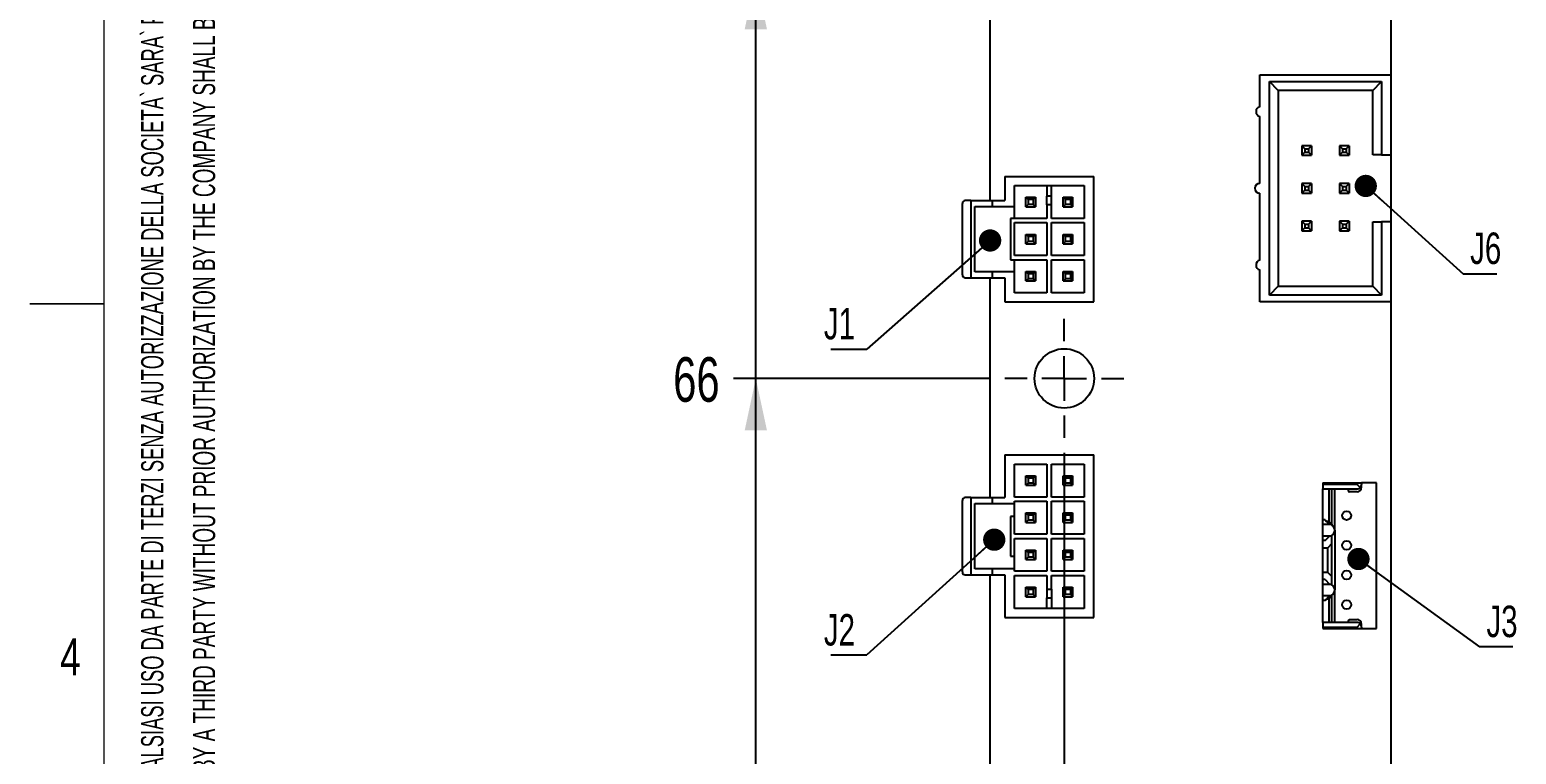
# Paper-space layout 'Sheet1' of a CAD drawing. Header units: millimetres. Extents: x 4 to 204, y -11 to 292.
# Drawn here: x 4.4 to 104.4, y 118.2 to 166.9 of the extents above; entities that cross this region are included whole.
import ezdxf

# ---------------------------------------------------------------- set-up
doc = ezdxf.new("R2010")
doc.units = ezdxf.units.MM
for name, color, linetype in [('NOTE', 7, 'Continuous'), ('QUOTE_-_ORDINATA', 7, 'Continuous'), ('TACCHE_DI_CENTRATURA', 7, 'Continuous')]:
    doc.layers.add(name, color=color, linetype=linetype)
doc.styles.add('SLDTEXTSTYLE0', font='TXT', dxfattribs={"width": 0.615211})
doc.styles.add('SLDTEXTSTYLE1', font='TXT', dxfattribs={"width": 0.638186})
doc.styles.add('SLDTEXTSTYLE2', font='TXT', dxfattribs={"width": 0.75})
doc.styles.add('SLDTEXTSTYLE4', font='TXT', dxfattribs={"width": 0.7})
doc.dimstyles.new('SLDDIMSTYLE1', dxfattribs={"dimtxt": 3, "dimasz": 3.5, "dimexe": 0, "dimexo": 0.0625, "dimgap": 0.75, "dimtad": 0, "dimtih": 1, "dimtoh": 1, "dimdec": 1, "dimrnd": 1e-09, "dimzin": 12, "dimdsep": 46, "dimtxsty": 'SLDTEXTSTYLE4', "dimsah": 1, "dimcen": 0.09, "dimadec": 0, "dimazin": 3, "dimtfac": 1, "dimtdec": 3, "dimtofl": 0, "dimtmove": 0, "dimatfit": 3, "dimfxl": 1, "dimfrac": 2, "dimtolj": 1, "dimtzin": 12, "dimarcsym": 0})
doc.dimstyles.new('SLDDIMSTYLE3', dxfattribs={"dimtxt": 0.18, "dimasz": 1.5, "dimexe": 0, "dimexo": 0.0625, "dimgap": 0, "dimtad": 0, "dimtih": 1, "dimtoh": 1, "dimdec": 0, "dimrnd": 1e-09, "dimzin": 0, "dimdsep": 46, "dimtxsty": 'Standard', "dimblk1": 'DOT', "dimblk2": 'DOT', "dimsah": 1, "dimcen": 0.09, "dimadec": 0, "dimazin": 0, "dimtfac": 1.5, "dimtdec": 0, "dimtofl": 0, "dimtmove": 0, "dimatfit": 3, "dimldrblk": 'DOT', "dimfxl": 1, "dimfrac": 2, "dimtolj": 1, "dimtzin": 0, "dimarcsym": 0})

# ---------------------------------------------------------------- blocks, each defined once
blk = doc.blocks.new('SW_NOTE_0')
at = {"color": 0, "linetype": 'Continuous', "lineweight": 18, "insert": (-1.93, 0), "char_height": 1.5, "attachment_point": 1, "rotation": 90, "style": 'SLDTEXTSTYLE0'}
blk.add_mtext('QUESTO DOCUMENTO CONTIENE INFORMAZIONI DI PROPRIETA` DELLA METALTRONICA SpA: QUALSIASI USO DA PARTE DI TERZI SENZA AUTORIZZAZIONE DELLA SOCIETA` SARA` PERSEGUITO A TERMINI DI LEGGE.', dxfattribs=at)
blk = doc.blocks.new('SW_NOTE_0_1')
at = {"color": 0, "linetype": 'Continuous', "lineweight": 18, "insert": (-1.93, 0), "char_height": 1.5, "attachment_point": 1, "rotation": 90, "style": 'SLDTEXTSTYLE1'}
blk.add_mtext('THIS DOCUMENT CONTAINS PROPRIETARY INFORMATION OF METALTRONICA SpA: ANY USE BY A THIRD PARTY WITHOUT PRIOR AUTHORIZATION BY THE COMPANY SHALL BE PURSUED ACCORDING TO LAW.', dxfattribs=at)
blk = doc.blocks.new('SW_NOTE_0_13')
at = {"color": 0, "linetype": 'Continuous', "lineweight": 18, "insert": (0, 3.22), "char_height": 2.5, "attachment_point": 1, "style": 'SLDTEXTSTYLE2'}
blk.add_mtext('4', dxfattribs=at)
blk = doc.blocks.new('SE')
at = {"color": 250, "linetype": 'Continuous', "lineweight": 18, "true_color": 0x191924}
for p, q in [((9.41, 286.96), (9.41, 9.96)), ((4.41, 148.46), (9.41, 148.46)), ((9.41, 148.46), (4.41, 148.46)), ((4.41, 148.46), (9.41, 148.46)), ((9.41, 148.46), (4.41, 148.46)), ((4.41, 148.46), (9.41, 148.46)), ((9.41, 148.46), (4.41, 148.46))]:
    blk.add_line(p, q, dxfattribs=at)
at = {"color": 7, "linetype": 'Continuous', "lineweight": 18}
for name, p in [('SW_NOTE_0', (13.84, 58.5)), ('SW_NOTE_0_1', (17.32, 58.5)), ('SW_NOTE_0_13', (6.45, 122.74))]:
    blk.add_blockref(name, p, dxfattribs=at)
blk = doc.blocks.new('_D_1')
at = {"layer": 'QUOTE_-_ORDINATA', "color": 7}
for p, q in [((74.02, 138.45), (74.02, 60.74)), ((86.02, 62.24), (74.02, 62.24))]:
    blk.add_line(p, q, dxfattribs=at)
blk.add_solid([(74.02, 62.24), (77.52, 61.49), (77.52, 62.99)], dxfattribs=at)
at = {"layer": 'QUOTE_-_ORDINATA', "color": 7, "insert": (72.6, 56.68), "char_height": 3, "attachment_point": 1, "rotation": 90, "style": 'SLDTEXTSTYLE4'}
blk.add_mtext('12', dxfattribs=at)
blk = doc.blocks.new('_D_6')
at = {"layer": 'QUOTE_-_ORDINATA', "color": 7}
for p, q in [((69.02, 143.45), (51.77, 143.45)), ((53.27, 77.45), (53.27, 143.45))]:
    blk.add_line(p, q, dxfattribs=at)
blk.add_solid([(53.27, 143.45), (52.52, 139.95), (54.02, 139.95)], dxfattribs=at)
at = {"layer": 'QUOTE_-_ORDINATA', "color": 7, "insert": (47.71, 144.88), "char_height": 3, "attachment_point": 1, "style": 'SLDTEXTSTYLE4'}
blk.add_mtext('66', dxfattribs=at)
blk = doc.blocks.new('_D_7')
at = {"layer": 'QUOTE_-_ORDINATA', "color": 7}
for p, q in [((68.02, 170.45), (51.77, 170.45)), ((53.27, 143.45), (53.27, 170.45))]:
    blk.add_line(p, q, dxfattribs=at)
blk.add_solid([(53.27, 170.45), (52.52, 166.95), (54.02, 166.95)], dxfattribs=at)
at = {"layer": 'QUOTE_-_ORDINATA', "color": 7, "insert": (47.71, 171.88), "char_height": 3, "attachment_point": 1, "style": 'SLDTEXTSTYLE4'}
blk.add_mtext('93', dxfattribs=at)
blk = doc.blocks.new('_D_8')
at = {"layer": 'QUOTE_-_ORDINATA', "color": 7}
for p, q in [((69.02, 267.45), (51.77, 267.45)), ((53.27, 170.45), (53.27, 267.45))]:
    blk.add_line(p, q, dxfattribs=at)
blk.add_solid([(53.27, 267.45), (52.52, 263.95), (54.02, 263.95)], dxfattribs=at)
at = {"layer": 'QUOTE_-_ORDINATA', "color": 7, "insert": (45.68, 268.88), "char_height": 3, "attachment_point": 1, "style": 'SLDTEXTSTYLE4'}
blk.add_mtext('190', dxfattribs=at)
blk = doc.blocks.new('_D_9')
at = {"layer": 'QUOTE_-_ORDINATA', "color": 7}
for p, q in [((68.02, 272.45), (51.77, 272.45)), ((53.27, 267.45), (53.27, 272.45))]:
    blk.add_line(p, q, dxfattribs=at)
blk.add_solid([(53.27, 272.45), (52.52, 268.95), (54.02, 268.95)], dxfattribs=at)
at = {"layer": 'QUOTE_-_ORDINATA', "color": 7, "insert": (45.68, 273.88), "char_height": 3, "attachment_point": 1, "style": 'SLDTEXTSTYLE4'}
blk.add_mtext('195', dxfattribs=at)
blk = doc.blocks.new('SW_NOTE_0_52')
at = {"layer": 'NOTE', "color": 0}
blk.add_line((2.24, 0), (0, 0), dxfattribs=at)
at = {"layer": 'NOTE', "color": 0, "insert": (0.46, 2.77), "char_height": 2.117, "attachment_point": 1, "style": 'SLDTEXTSTYLE4'}
blk.add_mtext('J3', dxfattribs=at)
blk = doc.blocks.new('_Dot')
at = {"color": 0, "linetype": 'ByBlock', "lineweight": -2}
blk.add_line((-0.5, 0), (-1, 0), dxfattribs=at)
at = {"color": 0, "linetype": 'ByBlock', "const_width": 0.5}
blk.add_lwpolyline([(-0.25, 0, 1), (0.25, 0, 1)], format="xyb", close=True, dxfattribs=at)
blk = doc.blocks.new('SW_NOTE_0_53')
at = {"layer": 'NOTE', "color": 0}
blk.add_line((-2.42, 0), (0, 0), dxfattribs=at)
at = {"layer": 'NOTE', "color": 0, "insert": (-2.89, 2.74), "char_height": 2.117, "attachment_point": 1, "style": 'SLDTEXTSTYLE4'}
blk.add_mtext('J2', dxfattribs=at)
blk = doc.blocks.new('SW_NOTE_0_54')
at = {"layer": 'NOTE', "color": 0}
blk.add_line((-2.42, 0), (0, 0), dxfattribs=at)
at = {"layer": 'NOTE', "color": 0, "insert": (-2.89, 2.77), "char_height": 2.117, "attachment_point": 1, "style": 'SLDTEXTSTYLE4'}
blk.add_mtext('J1', dxfattribs=at)
blk = doc.blocks.new('SW_NOTE_0_57')
at = {"layer": 'NOTE', "color": 0}
blk.add_line((2.24, 0), (0, 0), dxfattribs=at)
at = {"layer": 'NOTE', "color": 0, "insert": (0.44, 2.81), "char_height": 2.117, "attachment_point": 1, "style": 'SLDTEXTSTYLE4'}
blk.add_mtext('J6', dxfattribs=at)
blk = doc.blocks.new('SW_CENTERMARKSYMBOL_1')
at = {"layer": 'TACCHE_DI_CENTRATURA', "color": 0}
for p, q in [((0, 2.5), (0, 4)), ((0, 0), (0, 1.5)), ((-2.5, 0), (-4, 0)), ((0, 0), (-1.5, 0)), ((0, 0), (0, -1.5)), ((0, 0), (1.5, 0)), ((2.5, 0), (4, 0)), ((0, -2.5), (0, -4))]:
    blk.add_line(p, q, dxfattribs=at)

psp = doc.layouts.new('Sheet1')

# ---------------------------------------------------------------- linework, layer by layer
at = {"color": 7, "linetype": 'Continuous', "lineweight": 25}
for p, q in [((69.0246612, 272.4525291), (69.0246612, 155.4258624)), ((96.0246612, 163.8858624), (96.0246612, 272.4525291)), ((87.1746612, 161.7358624), (87.1746612, 163.8858624)), ((87.1746612, 163.8858624), (96.0246612, 163.8858624)), ((87.8246612, 163.4358624), (95.3746612, 163.4358624)), ((87.8246612, 149.0558624), (87.8246612, 163.4358624)), ((88.4246612, 162.8358624), (87.8246612, 163.4358624)), ((94.7746612, 162.8358624), (95.3746612, 163.4358624)), ((95.3746612, 163.4358624), (95.3746612, 158.4958624)), ((96.0246612, 158.4958624), (96.0246612, 163.8858624)), ((88.4246612, 162.8358624), (88.4246612, 149.6558624)), ((94.7746612, 162.8358624), (88.4246612, 162.8358624)), ((94.7746612, 158.4958624), (94.7746612, 162.8358624)), ((87.1746612, 156.5708624), (87.1746612, 161.0858624)), ((90.0096612, 159.1058624), (90.0096612, 158.4658624)), ((90.0096612, 159.1058624), (90.2096612, 158.9058624)), ((90.6496612, 159.1058624), (90.0096612, 159.1058624)), ((90.6496612, 159.1058624), (90.4496612, 158.9058624)), ((90.6496612, 159.1058624), (90.6496612, 158.4658624)), ((92.5496612, 159.1058624), (92.5496612, 158.4658624)), ((92.5496612, 159.1058624), (92.7496612, 158.9058624)), ((93.1896612, 159.1058624), (92.5496612, 159.1058624)), ((93.1896612, 159.1058624), (92.9896612, 158.9058624)), ((93.1896612, 159.1058624), (93.1896612, 158.4658624)), ((90.0096612, 158.4658624), (90.2096612, 158.6658624)), ((90.0096612, 158.4658624), (90.6496612, 158.4658624)), ((90.2096612, 158.9058624), (90.2096612, 158.6658624)), ((90.2096612, 158.9058624), (90.4496612, 158.9058624)), ((90.2096612, 158.6658624), (90.4496612, 158.6658624)), ((90.4496612, 158.9058624), (90.4496612, 158.6658624)), ((90.4496612, 158.6658624), (90.6496612, 158.4658624)), ((92.5496612, 158.4658624), (92.7496612, 158.6658624)), ((92.5496612, 158.4658624), (93.1896612, 158.4658624)), ((92.7496612, 158.9058624), (92.7496612, 158.6658624)), ((92.7496612, 158.9058624), (92.9896612, 158.9058624)), ((92.7496612, 158.6658624), (92.9896612, 158.6658624)), ((92.9896612, 158.9058624), (92.9896612, 158.6658624)), ((92.9896612, 158.6658624), (93.1896612, 158.4658624)), ((95.3746612, 158.4958624), (94.7746612, 158.4958624)), ((95.3746612, 158.4958624), (96.0246612, 158.4958624)), ((96.0246612, 153.9958624), (96.0246612, 158.4958624)), ((70.0246612, 157.0458624), (76.0046612, 157.0458624)), ((70.0246612, 157.0458624), (70.0246612, 155.4258624)), ((76.0046612, 148.6058624), (76.0046612, 157.0458624)), ((70.6696612, 156.4358624), (75.3596612, 156.4358624)), ((70.6696612, 155.0258624), (70.6696612, 156.4358624)), ((72.8596612, 156.4358624), (72.8596612, 155.7258624)), ((73.1696612, 155.7258624), (73.1696612, 156.4358624)), ((75.3596612, 156.4358624), (75.3596612, 154.2158624)), ((90.0096612, 156.5658624), (90.0096612, 155.9258624)), ((90.0096612, 156.5658624), (90.2096612, 156.3658624)), ((90.6496612, 156.5658624), (90.0096612, 156.5658624)), ((90.0096612, 155.9258624), (90.2096612, 156.1258624)), ((90.2096612, 156.3658624), (90.2096612, 156.1258624)), ((90.2096612, 156.3658624), (90.4496612, 156.3658624)), ((90.2096612, 156.1258624), (90.4496612, 156.1258624)), ((90.6496612, 156.5658624), (90.4496612, 156.3658624)), ((90.4496612, 156.3658624), (90.4496612, 156.1258624)), ((90.4496612, 156.1258624), (90.6496612, 155.9258624)), ((90.6496612, 156.5658624), (90.6496612, 155.9258624)), ((92.5496612, 156.5658624), (92.7496612, 156.3658624)), ((93.1896612, 156.5658624), (92.5496612, 156.5658624)), ((92.5496612, 156.5658624), (92.5496612, 155.9258624)), ((92.5496612, 155.9258624), (92.7496612, 156.1258624)), ((92.7496612, 156.3658624), (92.9896612, 156.3658624)), ((92.7496612, 156.3658624), (92.7496612, 156.1258624)), ((92.7496612, 156.1258624), (92.9896612, 156.1258624)), ((93.1896612, 156.5658624), (92.9896612, 156.3658624)), ((92.9896612, 156.3658624), (92.9896612, 156.1258624)), ((92.9896612, 156.1258624), (93.1896612, 155.9258624)), ((93.1896612, 156.5658624), (93.1896612, 155.9258624)), ((67.1646612, 150.4258624), (67.1646612, 155.2258624)), ((67.7346612, 155.4258624), (67.3646612, 155.4258624)), ((67.7346612, 155.4258624), (67.7346612, 150.2258624)), ((67.7346612, 155.4258624), (69.1946612, 155.4258624)), ((69.1946612, 155.0258624), (69.1946612, 155.4258624)), ((69.1946612, 155.4258624), (70.0246612, 155.4258624)), ((71.4471612, 155.0083624), (71.4471612, 155.6433624)), ((71.4471612, 155.6433624), (71.5971612, 155.4933624)), ((71.4471612, 155.6433624), (72.0821612, 155.6433624)), ((71.5971612, 155.1583624), (71.4471612, 155.0083624)), ((71.5971612, 155.4933624), (71.5971612, 155.1583624)), ((71.9321612, 155.4933624), (71.5971612, 155.4933624)), ((71.9321612, 155.1583624), (71.5971612, 155.1583624)), ((72.0821612, 155.6433624), (71.9321612, 155.4933624)), ((71.9321612, 155.4933624), (71.9321612, 155.1583624)), ((71.9321612, 155.1583624), (72.0821612, 155.0083624)), ((72.0821612, 155.6433624), (72.0821612, 155.0083624)), ((73.1696612, 155.7258624), (72.8596612, 155.7258624)), ((72.8596612, 155.1258624), (72.8596612, 155.7258624)), ((72.8596612, 155.1258624), (72.8596612, 154.2158624)), ((73.1696612, 155.1258624), (72.8596612, 155.1258624)), ((73.1696612, 155.1258624), (73.1696612, 155.7258624)), ((73.1696612, 154.2158624), (73.1696612, 155.1258624)), ((73.9471612, 155.6433624), (74.5821612, 155.6433624)), ((74.0971612, 155.4933624), (73.9471612, 155.6433624)), ((73.9471612, 155.0083624), (73.9471612, 155.6433624)), ((74.0971612, 155.1583624), (73.9471612, 155.0083624)), ((74.0971612, 155.1583624), (74.0971612, 155.4933624)), ((74.4321612, 155.4933624), (74.0971612, 155.4933624)), ((74.4321612, 155.1583624), (74.0971612, 155.1583624)), ((74.5821612, 155.6433624), (74.4321612, 155.4933624)), ((74.4321612, 155.4933624), (74.4321612, 155.1583624)), ((74.5821612, 155.0083624), (74.4321612, 155.1583624)), ((74.5821612, 155.6433624), (74.5821612, 155.0083624)), ((87.1746612, 151.4058624), (87.1746612, 155.9208624)), ((90.0096612, 155.9258624), (90.6496612, 155.9258624)), ((92.5496612, 155.9258624), (93.1896612, 155.9258624)), ((68.0146612, 155.0258624), (69.1946612, 155.0258624)), ((68.0146612, 150.6258624), (68.0146612, 155.0258624)), ((69.1946612, 155.0258624), (70.6696612, 155.0258624)), ((70.3946612, 154.2158624), (70.3946612, 151.4358624)), ((72.8596612, 154.2158624), (70.3946612, 154.2158624)), ((70.6696612, 154.2158624), (70.6696612, 155.0258624)), ((71.4471612, 155.0083624), (72.0821612, 155.0083624)), ((75.3596612, 154.2158624), (73.1696612, 154.2158624)), ((73.9471612, 155.0083624), (74.5821612, 155.0083624)), ((70.6696612, 153.9358624), (72.8596612, 153.9358624)), ((70.6696612, 151.7158624), (70.6696612, 153.9358624)), ((71.4471612, 153.1433624), (72.0821612, 153.1433624)), ((71.4471612, 153.1433624), (71.5971612, 152.9933624)), ((71.4471612, 152.5083624), (71.4471612, 153.1433624)), ((72.0821612, 153.1433624), (71.9321612, 152.9933624)), ((72.0821612, 153.1433624), (72.0821612, 152.5083624)), ((72.8596612, 153.9358624), (72.8596612, 151.7158624)), ((73.1696612, 151.7158624), (73.1696612, 153.9358624)), ((73.1696612, 153.9358624), (75.3596612, 153.9358624)), ((73.9471612, 152.5083624), (73.9471612, 153.1433624)), ((74.0971612, 152.9933624), (73.9471612, 153.1433624)), ((73.9471612, 153.1433624), (74.5821612, 153.1433624)), ((74.5821612, 153.1433624), (74.4321612, 152.9933624)), ((74.5821612, 153.1433624), (74.5821612, 152.5083624)), ((75.3596612, 153.9358624), (75.3596612, 151.7158624)), ((90.0096612, 154.0258624), (90.0096612, 153.3858624)), ((90.0096612, 154.0258624), (90.2096612, 153.8258624)), ((90.6496612, 154.0258624), (90.0096612, 154.0258624)), ((90.0096612, 153.3858624), (90.2096612, 153.5858624)), ((90.0096612, 153.3858624), (90.6496612, 153.3858624)), ((90.2096612, 153.8258624), (90.2096612, 153.5858624)), ((90.2096612, 153.8258624), (90.4496612, 153.8258624)), ((90.2096612, 153.5858624), (90.4496612, 153.5858624)), ((90.6496612, 154.0258624), (90.4496612, 153.8258624)), ((90.4496612, 153.8258624), (90.4496612, 153.5858624)), ((90.4496612, 153.5858624), (90.6496612, 153.3858624)), ((90.6496612, 154.0258624), (90.6496612, 153.3858624)), ((92.5496612, 154.0258624), (92.5496612, 153.3858624)), ((92.5496612, 154.0258624), (92.7496612, 153.8258624)), ((93.1896612, 154.0258624), (92.5496612, 154.0258624)), ((92.5496612, 153.3858624), (92.7496612, 153.5858624)), ((92.5496612, 153.3858624), (93.1896612, 153.3858624)), ((92.7496612, 153.8258624), (92.7496612, 153.5858624)), ((92.7496612, 153.8258624), (92.9896612, 153.8258624)), ((92.7496612, 153.5858624), (92.9896612, 153.5858624)), ((93.1896612, 154.0258624), (92.9896612, 153.8258624)), ((92.9896612, 153.8258624), (92.9896612, 153.5858624)), ((92.9896612, 153.5858624), (93.1896612, 153.3858624)), ((93.1896612, 154.0258624), (93.1896612, 153.3858624)), ((94.7746612, 149.6558624), (94.7746612, 153.9958624)), ((94.7746612, 153.9958624), (95.3746612, 153.9958624)), ((95.3746612, 153.9958624), (95.3746612, 149.0558624)), ((96.0246612, 153.9958624), (95.3746612, 153.9958624)), ((96.0246612, 148.6058624), (96.0246612, 153.9958624)), ((71.5971612, 152.6583624), (71.4471612, 152.5083624)), ((71.4471612, 152.5083624), (72.0821612, 152.5083624)), ((71.5971612, 152.9933624), (71.5971612, 152.6583624)), ((71.9321612, 152.9933624), (71.5971612, 152.9933624)), ((71.9321612, 152.6583624), (71.5971612, 152.6583624)), ((71.9321612, 152.9933624), (71.9321612, 152.6583624)), ((71.9321612, 152.6583624), (72.0821612, 152.5083624)), ((74.0971612, 152.6583624), (73.9471612, 152.5083624)), ((73.9471612, 152.5083624), (74.5821612, 152.5083624)), ((74.0971612, 152.6583624), (74.0971612, 152.9933624)), ((74.4321612, 152.9933624), (74.0971612, 152.9933624)), ((74.4321612, 152.6583624), (74.0971612, 152.6583624)), ((74.4321612, 152.9933624), (74.4321612, 152.6583624)), ((74.5821612, 152.5083624), (74.4321612, 152.6583624)), ((70.3946612, 151.4358624), (72.8596612, 151.4358624)), ((72.8596612, 151.7158624), (70.6696612, 151.7158624)), ((70.6696612, 150.6258624), (70.6696612, 151.4358624)), ((72.8596612, 151.4358624), (72.8596612, 149.2158624)), ((75.3596612, 151.7158624), (73.1696612, 151.7158624)), ((73.1696612, 149.2158624), (73.1696612, 151.4358624)), ((73.1696612, 151.4358624), (75.3596612, 151.4358624)), ((75.3596612, 151.4358624), (75.3596612, 149.2158624)), ((67.3646612, 150.2258624), (67.7346612, 150.2258624)), ((67.7346612, 150.2258624), (69.1946612, 150.2258624)), ((69.1946612, 150.6258624), (68.0146612, 150.6258624)), ((69.0246612, 150.2258624), (69.0246612, 135.4291958)), ((69.1946612, 150.2258624), (69.1946612, 150.6258624)), ((70.6696612, 150.6258624), (69.1946612, 150.6258624)), ((69.1946612, 150.2258624), (70.0246612, 150.2258624)), ((70.0246612, 150.2258624), (70.0246612, 148.6058624)), ((70.6696612, 149.2158624), (70.6696612, 150.6258624)), ((71.4471612, 150.0083624), (71.4471612, 150.6433624)), ((71.4471612, 150.6433624), (71.5971612, 150.4933624)), ((71.4471612, 150.6433624), (72.0821612, 150.6433624)), ((71.5971612, 150.1583624), (71.4471612, 150.0083624)), ((71.5971612, 150.4933624), (71.5971612, 150.1583624)), ((71.9321612, 150.4933624), (71.5971612, 150.4933624)), ((71.9321612, 150.1583624), (71.5971612, 150.1583624)), ((72.0821612, 150.6433624), (71.9321612, 150.4933624)), ((71.9321612, 150.4933624), (71.9321612, 150.1583624)), ((71.9321612, 150.1583624), (72.0821612, 150.0083624)), ((72.0821612, 150.6433624), (72.0821612, 150.0083624)), ((73.9471612, 150.0083624), (73.9471612, 150.6433624)), ((74.0971612, 150.4933624), (73.9471612, 150.6433624)), ((73.9471612, 150.6433624), (74.5821612, 150.6433624)), ((74.0971612, 150.1583624), (73.9471612, 150.0083624)), ((74.0971612, 150.1583624), (74.0971612, 150.4933624)), ((74.4321612, 150.4933624), (74.0971612, 150.4933624)), ((74.4321612, 150.1583624), (74.0971612, 150.1583624)), ((74.5821612, 150.6433624), (74.4321612, 150.4933624)), ((74.4321612, 150.4933624), (74.4321612, 150.1583624)), ((74.5821612, 150.0083624), (74.4321612, 150.1583624)), ((74.5821612, 150.6433624), (74.5821612, 150.0083624)), ((87.1746612, 148.6058624), (87.1746612, 150.7558624)), ((72.8596612, 149.2158624), (70.6696612, 149.2158624)), ((71.4471612, 150.0083624), (72.0821612, 150.0083624)), ((75.3596612, 149.2158624), (73.1696612, 149.2158624)), ((73.9471612, 150.0083624), (74.5821612, 150.0083624)), ((88.4246612, 149.6558624), (87.8246612, 149.0558624)), ((95.3746612, 149.0558624), (87.8246612, 149.0558624)), ((88.4246612, 149.6558624), (94.7746612, 149.6558624)), ((94.7746612, 149.6558624), (95.3746612, 149.0558624)), ((70.0246612, 148.6058624), (76.0046612, 148.6058624)), ((96.0246612, 148.6058624), (87.1746612, 148.6058624)), ((96.0246612, 80.3825291), (96.0246612, 148.6058624)), ((70.0246612, 138.2991958), (70.0246612, 135.4291958)), ((70.0246612, 138.2991958), (76.0046612, 138.2991958)), ((76.0046612, 127.3591958), (76.0046612, 138.2991958)), ((70.6696612, 137.6891958), (72.8596612, 137.6891958)), ((70.6696612, 135.4691958), (70.6696612, 137.6891958)), ((72.8596612, 137.6891958), (72.8596612, 135.4691958)), ((73.1696612, 135.4691958), (73.1696612, 137.6891958)), ((73.1696612, 137.6891958), (75.3596612, 137.6891958)), ((75.3596612, 137.6891958), (75.3596612, 135.4691958)), ((71.4471612, 136.8966958), (72.0821612, 136.8966958)), ((71.4471612, 136.8966958), (71.5971612, 136.7466958)), ((71.4471612, 136.2616958), (71.4471612, 136.8966958)), ((71.5971612, 136.4116958), (71.4471612, 136.2616958)), ((71.4471612, 136.2616958), (72.0821612, 136.2616958)), ((71.5971612, 136.7466958), (71.5971612, 136.4116958)), ((71.9321612, 136.7466958), (71.5971612, 136.7466958)), ((71.9321612, 136.4116958), (71.5971612, 136.4116958)), ((72.0821612, 136.8966958), (71.9321612, 136.7466958)), ((71.9321612, 136.7466958), (71.9321612, 136.4116958)), ((71.9321612, 136.4116958), (72.0821612, 136.2616958)), ((72.0821612, 136.8966958), (72.0821612, 136.2616958)), ((73.9471612, 136.2616958), (73.9471612, 136.8966958)), ((74.0971612, 136.7466958), (73.9471612, 136.8966958)), ((73.9471612, 136.8966958), (74.5821612, 136.8966958)), ((74.0971612, 136.4116958), (73.9471612, 136.2616958)), ((73.9471612, 136.2616958), (74.5821612, 136.2616958)), ((74.0971612, 136.4116958), (74.0971612, 136.7466958)), ((74.4321612, 136.7466958), (74.0971612, 136.7466958)), ((74.4321612, 136.4116958), (74.0971612, 136.4116958)), ((74.5821612, 136.8966958), (74.4321612, 136.7466958)), ((74.4321612, 136.7466958), (74.4321612, 136.4116958)), ((74.5821612, 136.2616958), (74.4321612, 136.4116958)), ((74.5821612, 136.8966958), (74.5821612, 136.2616958)), ((91.4246612, 136.4225291), (93.7246612, 136.4225291)), ((91.4246612, 136.4225291), (91.4246612, 136.3225291)), ((93.7246612, 136.3225291), (91.4246612, 136.3225291)), ((91.4246612, 136.3225291), (91.4246612, 136.0225291)), ((93.7246612, 136.4225291), (93.7246612, 136.3225291)), ((93.7246612, 136.4225291), (94.0246612, 136.4225291)), ((93.9367932, 136.1103971), (93.7246612, 136.3225291)), ((94.0246612, 136.4225291), (94.0246612, 136.3225291)), ((95.0246612, 136.4225291), (94.0246612, 136.4225291)), ((94.0246612, 136.1225291), (94.0246612, 136.3225291)), ((95.0246612, 126.6225291), (95.0246612, 136.4225291)), ((67.1646612, 130.4291958), (67.1646612, 135.2291958)), ((67.7346612, 135.4291958), (67.3646612, 135.4291958)), ((67.7346612, 135.4291958), (67.7346612, 130.2291958)), ((67.7346612, 135.4291958), (69.1946612, 135.4291958)), ((69.1946612, 135.0291958), (69.1946612, 135.4291958)), ((69.1946612, 135.4291958), (70.0246612, 135.4291958)), ((72.8596612, 135.4691958), (70.6696612, 135.4691958)), ((70.6696612, 135.1891958), (72.8596612, 135.1891958)), ((70.6696612, 135.0291958), (70.6696612, 135.1891958)), ((72.8596612, 135.1891958), (72.8596612, 132.9691958)), ((75.3596612, 135.4691958), (73.1696612, 135.4691958)), ((73.1696612, 132.9691958), (73.1696612, 135.1891958)), ((73.1696612, 135.1891958), (75.3596612, 135.1891958)), ((75.3596612, 135.1891958), (75.3596612, 132.9691958)), ((91.4246612, 136.0225291), (93.7246612, 136.0225291)), ((91.4246612, 133.9325291), (91.4246612, 136.0225291)), ((91.8246612, 136.0225291), (91.8246612, 133.8325291)), ((92.0246612, 133.6325291), (92.0246612, 136.0225291)), ((92.2246612, 133.2325291), (92.2246612, 136.0225291)), ((93.1246612, 136.0225291), (93.1246612, 135.9225291)), ((93.7246612, 135.8225291), (93.2246612, 135.8225291)), ((68.0146612, 135.0291958), (69.1946612, 135.0291958)), ((68.0146612, 130.6291958), (68.0146612, 135.0291958)), ((69.1946612, 135.0291958), (70.6696612, 135.0291958)), ((70.3946612, 134.1591958), (70.3946612, 131.4991958)), ((70.6696612, 134.1591958), (70.3946612, 134.1591958)), ((70.6696612, 134.1591958), (70.6696612, 135.0291958)), ((70.6696612, 132.9691958), (70.6696612, 134.1591958)), ((71.4471612, 134.3966958), (72.0821612, 134.3966958)), ((71.4471612, 134.3966958), (71.5971612, 134.2466958)), ((71.4471612, 133.7616958), (71.4471612, 134.3966958)), ((71.5971612, 134.2466958), (71.5971612, 133.9116958)), ((71.9321612, 134.2466958), (71.5971612, 134.2466958)), ((72.0821612, 134.3966958), (71.9321612, 134.2466958)), ((71.9321612, 134.2466958), (71.9321612, 133.9116958)), ((72.0821612, 134.3966958), (72.0821612, 133.7616958)), ((73.9471612, 133.7616958), (73.9471612, 134.3966958)), ((74.0971612, 134.2466958), (73.9471612, 134.3966958)), ((73.9471612, 134.3966958), (74.5821612, 134.3966958)), ((74.0971612, 133.9116958), (74.0971612, 134.2466958)), ((74.4321612, 134.2466958), (74.0971612, 134.2466958)), ((74.5821612, 134.3966958), (74.4321612, 134.2466958)), ((74.4321612, 134.2466958), (74.4321612, 133.9116958)), ((74.5821612, 134.3966958), (74.5821612, 133.7616958)), ((71.5971612, 133.9116958), (71.4471612, 133.7616958)), ((71.4471612, 133.7616958), (72.0821612, 133.7616958)), ((71.9321612, 133.9116958), (71.5971612, 133.9116958)), ((71.9321612, 133.9116958), (72.0821612, 133.7616958)), ((74.0971612, 133.9116958), (73.9471612, 133.7616958)), ((73.9471612, 133.7616958), (74.5821612, 133.7616958)), ((74.4321612, 133.9116958), (74.0971612, 133.9116958)), ((74.5821612, 133.7616958), (74.4321612, 133.9116958)), ((91.5746612, 133.9325291), (91.4246612, 133.9325291)), ((91.4246612, 133.6325291), (91.4246612, 133.9325291)), ((91.4246612, 133.6325291), (91.8746612, 133.6325291)), ((91.4246612, 132.8325291), (91.4246612, 133.6325291)), ((91.5746612, 133.9325291), (91.6746612, 133.8325291)), ((91.8246612, 133.8325291), (91.6746612, 133.8325291)), ((91.6746612, 133.8325291), (91.8746612, 133.6325291)), ((92.0246612, 133.6325291), (91.8246612, 133.8325291)), ((91.8746612, 133.6325291), (92.0246612, 133.6325291)), ((92.0246612, 133.6325291), (92.0246612, 133.5789392)), ((92.2246612, 133.2325291), (92.2246612, 129.2125291)), ((72.8596612, 132.9691958), (70.6696612, 132.9691958)), ((70.6696612, 132.6891958), (72.8596612, 132.6891958)), ((70.6696612, 131.4991958), (70.6696612, 132.6891958)), ((72.8596612, 132.6891958), (72.8596612, 130.4691958)), ((75.3596612, 132.9691958), (73.1696612, 132.9691958)), ((73.1696612, 130.4691958), (73.1696612, 132.6891958)), ((73.1696612, 132.6891958), (75.3596612, 132.6891958)), ((75.3596612, 132.6891958), (75.3596612, 130.4691958)), ((91.8746612, 132.8325291), (91.4246612, 132.8325291)), ((91.4246612, 132.5325291), (91.4246612, 132.8325291)), ((91.5746612, 132.5325291), (91.4246612, 132.5325291)), ((91.4246612, 132.0325291), (91.4246612, 132.5325291)), ((91.7246612, 132.0325291), (91.4246612, 132.0325291)), ((91.4246612, 130.4125291), (91.4246612, 132.0325291)), ((91.5746612, 132.5325291), (91.8746612, 132.8325291)), ((92.0246612, 132.3325291), (91.7246612, 132.0325291)), ((91.7246612, 132.0325291), (91.7246612, 130.4125291)), ((92.0246612, 132.8325291), (91.8746612, 132.8325291)), ((92.0246612, 132.8325291), (92.0246612, 132.8861189)), ((92.0246612, 132.3325291), (92.0246612, 132.8325291)), ((92.0246612, 130.1125291), (92.0246612, 132.3325291)), ((70.3946612, 131.4991958), (70.6696612, 131.4991958)), ((70.6696612, 130.6291958), (70.6696612, 131.4991958)), ((71.4471612, 131.8966958), (72.0821612, 131.8966958)), ((71.4471612, 131.8966958), (71.5971612, 131.7466958)), ((71.4471612, 131.2616958), (71.4471612, 131.8966958)), ((71.5971612, 131.4116958), (71.4471612, 131.2616958)), ((71.4471612, 131.2616958), (72.0821612, 131.2616958)), ((71.5971612, 131.7466958), (71.5971612, 131.4116958)), ((71.9321612, 131.7466958), (71.5971612, 131.7466958)), ((71.9321612, 131.4116958), (71.5971612, 131.4116958)), ((72.0821612, 131.8966958), (71.9321612, 131.7466958)), ((71.9321612, 131.7466958), (71.9321612, 131.4116958)), ((71.9321612, 131.4116958), (72.0821612, 131.2616958)), ((72.0821612, 131.8966958), (72.0821612, 131.2616958)), ((73.9471612, 131.2616958), (73.9471612, 131.8966958)), ((74.0971612, 131.7466958), (73.9471612, 131.8966958)), ((73.9471612, 131.8966958), (74.5821612, 131.8966958)), ((74.0971612, 131.4116958), (73.9471612, 131.2616958)), ((73.9471612, 131.2616958), (74.5821612, 131.2616958)), ((74.0971612, 131.4116958), (74.0971612, 131.7466958)), ((74.4321612, 131.7466958), (74.0971612, 131.7466958)), ((74.4321612, 131.4116958), (74.0971612, 131.4116958)), ((74.5821612, 131.8966958), (74.4321612, 131.7466958)), ((74.4321612, 131.7466958), (74.4321612, 131.4116958)), ((74.5821612, 131.2616958), (74.4321612, 131.4116958)), ((74.5821612, 131.8966958), (74.5821612, 131.2616958)), ((67.3646612, 130.2291958), (67.7346612, 130.2291958)), ((67.7346612, 130.2291958), (69.1946612, 130.2291958)), ((69.1946612, 130.6291958), (68.0146612, 130.6291958)), ((69.0246612, 130.2291958), (69.0246612, 117.0525291)), ((69.1946612, 130.2291958), (69.1946612, 130.6291958)), ((70.6696612, 130.6291958), (69.1946612, 130.6291958)), ((69.1946612, 130.2291958), (70.0246612, 130.2291958)), ((70.0246612, 130.2291958), (70.0246612, 127.3591958)), ((70.6696612, 130.4691958), (70.6696612, 130.6291958)), ((72.8596612, 130.4691958), (70.6696612, 130.4691958)), ((70.6696612, 130.1891958), (72.8596612, 130.1891958)), ((70.6696612, 127.9691958), (70.6696612, 130.1891958)), ((72.8596612, 130.1891958), (72.8596612, 129.2791958)), ((75.3596612, 130.4691958), (73.1696612, 130.4691958)), ((73.1696612, 130.1891958), (75.3596612, 130.1891958)), ((73.1696612, 129.2791958), (73.1696612, 130.1891958)), ((75.3596612, 130.1891958), (75.3596612, 127.9691958)), ((91.4246612, 130.4125291), (91.7246612, 130.4125291)), ((91.4246612, 129.9125291), (91.4246612, 130.4125291)), ((91.7246612, 130.4125291), (92.0246612, 130.1125291)), ((92.0246612, 129.6125291), (92.0246612, 130.1125291)), ((71.4471612, 129.3966958), (72.0821612, 129.3966958)), ((71.4471612, 129.3966958), (71.5971612, 129.2466958)), ((71.4471612, 128.7616958), (71.4471612, 129.3966958)), ((71.9321612, 129.2466958), (71.5971612, 129.2466958)), ((71.5971612, 129.2466958), (71.5971612, 128.9116958)), ((72.0821612, 129.3966958), (71.9321612, 129.2466958)), ((71.9321612, 129.2466958), (71.9321612, 128.9116958)), ((72.0821612, 129.3966958), (72.0821612, 128.7616958)), ((72.8596612, 129.2791958), (73.1696612, 129.2791958)), ((72.8596612, 129.2791958), (72.8596612, 128.6791958)), ((73.1696612, 129.2791958), (73.1696612, 128.6791958)), ((73.9471612, 129.3966958), (74.5821612, 129.3966958)), ((74.0971612, 129.2466958), (73.9471612, 129.3966958)), ((73.9471612, 128.7616958), (73.9471612, 129.3966958)), ((74.0971612, 128.9116958), (74.0971612, 129.2466958)), ((74.4321612, 129.2466958), (74.0971612, 129.2466958)), ((74.5821612, 129.3966958), (74.4321612, 129.2466958)), ((74.4321612, 129.2466958), (74.4321612, 128.9116958)), ((74.5821612, 129.3966958), (74.5821612, 128.7616958)), ((91.5746612, 129.9125291), (91.4246612, 129.9125291)), ((91.4246612, 129.6125291), (91.4246612, 129.9125291)), ((91.4246612, 129.6125291), (91.8746612, 129.6125291)), ((91.4246612, 128.8125291), (91.4246612, 129.6125291)), ((91.5746612, 129.9125291), (91.8746612, 129.6125291)), ((91.8746612, 129.6125291), (92.0246612, 129.6125291)), ((92.0246612, 129.5589392), (92.0246612, 129.6125291)), ((92.2246612, 127.0225291), (92.2246612, 129.2125291)), ((71.5971612, 128.9116958), (71.4471612, 128.7616958)), ((71.4471612, 128.7616958), (72.0821612, 128.7616958)), ((71.9321612, 128.9116958), (71.5971612, 128.9116958)), ((71.9321612, 128.9116958), (72.0821612, 128.7616958)), ((72.8596612, 128.6791958), (73.1696612, 128.6791958)), ((72.8596612, 127.9691958), (72.8596612, 128.6791958)), ((73.1696612, 128.6791958), (73.1696612, 127.9691958)), ((74.0971612, 128.9116958), (73.9471612, 128.7616958)), ((73.9471612, 128.7616958), (74.5821612, 128.7616958)), ((74.4321612, 128.9116958), (74.0971612, 128.9116958)), ((74.5821612, 128.7616958), (74.4321612, 128.9116958)), ((91.8746612, 128.8125291), (91.4246612, 128.8125291)), ((91.4246612, 128.5125291), (91.4246612, 128.8125291)), ((91.5746612, 128.5125291), (91.4246612, 128.5125291)), ((91.4246612, 127.0225291), (91.4246612, 128.5125291)), ((91.5746612, 128.5125291), (91.6746612, 128.6125291)), ((91.8746612, 128.8125291), (91.6746612, 128.6125291)), ((91.6746612, 128.6125291), (91.8246612, 128.6125291)), ((92.0246612, 128.8125291), (91.8246612, 128.6125291)), ((91.8246612, 128.6125291), (91.8246612, 127.0225291)), ((92.0246612, 128.8125291), (91.8746612, 128.8125291)), ((92.0246612, 128.8125291), (92.0246612, 128.8661189)), ((92.0246612, 127.0225291), (92.0246612, 128.8125291)), ((70.0246612, 127.3591958), (76.0046612, 127.3591958)), ((75.3596612, 127.9691958), (70.6696612, 127.9691958)), ((93.1246612, 127.1225291), (93.1246612, 127.0225291)), ((93.2246612, 127.2225291), (93.7246612, 127.2225291)), ((91.4246612, 127.0225291), (91.4246612, 126.7225291)), ((93.7246612, 127.0225291), (91.4246612, 127.0225291)), ((91.4246612, 126.7225291), (93.7246612, 126.7225291)), ((91.4246612, 126.7225291), (91.4246612, 126.6225291)), ((91.4246612, 126.6225291), (93.7246612, 126.6225291)), ((93.7246612, 126.7225291), (93.9367932, 126.9346611)), ((93.7246612, 126.7225291), (93.7246612, 126.6225291)), ((93.7246612, 126.6225291), (94.0246612, 126.6225291)), ((94.0246612, 126.7225291), (94.0246612, 126.9225291)), ((94.0246612, 126.7225291), (94.0246612, 126.6225291)), ((94.0246612, 126.6225291), (95.0246612, 126.6225291))]:
    psp.add_line(p, q, dxfattribs=at)
for centre, radius in [((74.0246612, 143.4525291), 2), ((93.0246612, 134.2225291), 0.3), ((93.0246612, 132.2225291), 0.3), ((93.0246612, 130.2225291), 0.3), ((93.0246612, 128.2225291), 0.3)]:
    psp.add_circle(centre, radius, dxfattribs=at)
for centre, radius, start, end in [((87.2609112, 161.4108624), 0.33625, 104.862815942, 255.137184058), ((87.1746612, 156.2458624), 0.325, 90, 270), ((67.3646612, 155.2258624), 0.2, 90, 180), ((87.2609112, 151.0808624), 0.33625, 104.862815942, 255.137184058), ((67.3646612, 150.4258624), 0.2, 180, 270), ((93.7246612, 136.1225291), 0.3, 270, 0), ((93.7246612, 136.3225291), 0.3, 270, 315), ((93.7246612, 136.3225291), 0.3, 315, 0), ((67.3646612, 135.2291958), 0.2, 90, 180), ((93.2246612, 135.9225291), 0.1, 180, 270), ((91.8246612, 133.2325291), 0.4, 0, 60), ((91.8246612, 133.2325291), 0.4, 300, 0), ((67.3646612, 130.4291958), 0.2, 180, 270), ((91.8246612, 129.2125291), 0.4, 0, 60), ((91.8246612, 129.2125291), 0.4, 300, 0), ((93.2246612, 127.1225291), 0.1, 90, 180), ((93.7246612, 126.9225291), 0.3, 0, 90), ((93.7246612, 126.7225291), 0.3, 45, 90), ((93.7246612, 126.7225291), 0.3, 0, 45)]:
    psp.add_arc(centre, radius, start, end, dxfattribs=at)

# ---------------------------------------------------------------- block references
at = {"color": 7, "linetype": 'Continuous'}
psp.add_blockref('SE', (0, 0), dxfattribs=at)
at = {"layer": 'NOTE', "color": 7}
for name, p in [('SW_NOTE_0_57', (100.8926325, 150.4572028)), ('SW_NOTE_0_54', (60.7388118, 145.4257562)), ('SW_NOTE_0_52', (101.9707996, 125.3898173)), ('SW_NOTE_0_53', (60.7388118, 124.8507338))]:
    psp.add_blockref(name, p, dxfattribs=at)
at = {"layer": 'TACCHE_DI_CENTRATURA', "color": 7}
psp.add_blockref('SW_CENTERMARKSYMBOL_1', (74.0246612, 143.4525291), dxfattribs=at)

# ---------------------------------------------------------------- dimensions: what is measured, and where the dimension line sits
at = {"layer": 'QUOTE_-_ORDINATA', "color": 7}
for feature_location, offset, dtype, origin, picture, middle in [((69.0246612, 272.4525291), (-17.2596001, 0), 0, (82.0246612, 77.4525291), '_D_9', (48.7213113, 272.4525291)), ((70.0246612, 267.4525291), (-18.2596001, 0), 0, (82.0246612, 77.4525291), '_D_8', (48.7213113, 267.4525291)), ((69.0246612, 170.4525291), (-17.2596001, 0), 0, (82.0246612, 77.4525291), '_D_7', (49.7358945, 170.4525291)), ((70.0246612, 143.4525291), (-18.2596001, 0), 0, (82.0246612, 77.4525291), '_D_6', (49.7358945, 143.4525291)), ((74.0246612, 139.4525291), (0, -78.7130346), 1, (86.0246612, 73.4525291), '_D_1', (74.0246612, 58.7103279))]:
    dim = psp.add_ordinate_dim(feature_location=feature_location, offset=offset, dtype=dtype, origin=origin, dimstyle='SLDDIMSTYLE1', dxfattribs=at)
    dim.commit()
    dim.dimension.update_dxf_attribs({"geometry": picture, "text_midpoint": middle})

# ---------------------------------------------------------------- leaders
at = {"layer": 'NOTE', "color": 7}
for points in [[(94.30927, 156.40338), (100.8926325, 150.4572028)], [(69.033602, 152.7335309), (60.7388118, 145.4257562)], [(69.3114058, 132.5975967), (60.7388118, 124.8507338)], [(93.8166603, 131.2980453), (101.9707996, 125.3898173)]]:
    psp.add_leader(points, dimstyle='SLDDIMSTYLE3', dxfattribs=at)

doc.saveas('drawing.dxf')
